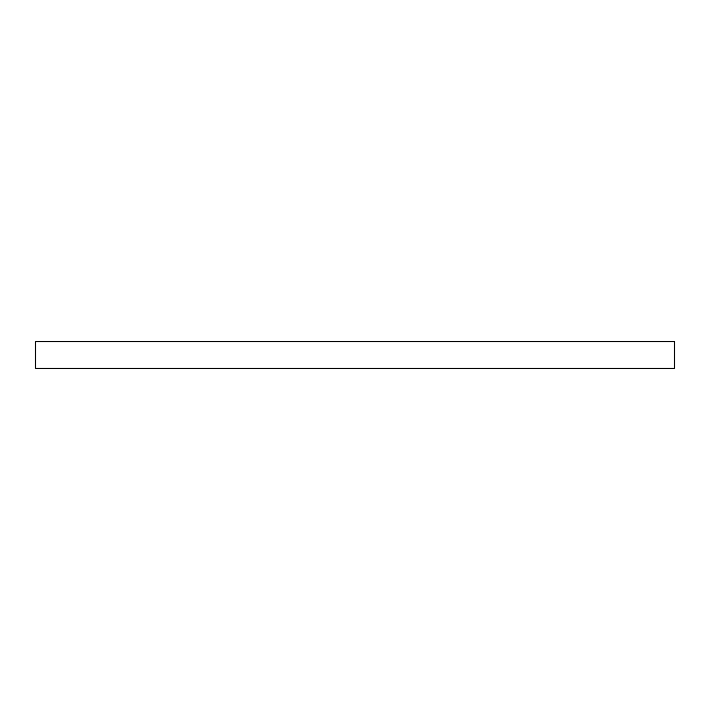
<?xml version="1.0" encoding="UTF-8"?>
<svg xmlns="http://www.w3.org/2000/svg" width="710" height="710" viewBox="0 0 710 710"><rect width="100%" height="100%" fill="white"/><g stroke="black" fill="none" stroke-linecap="round" stroke-linejoin="round"><path stroke-width="1.06" d="M674.5 341.519L35.5 341.519L35.5 368.481L674.5 368.481L674.5 341.519"/></g></svg>
